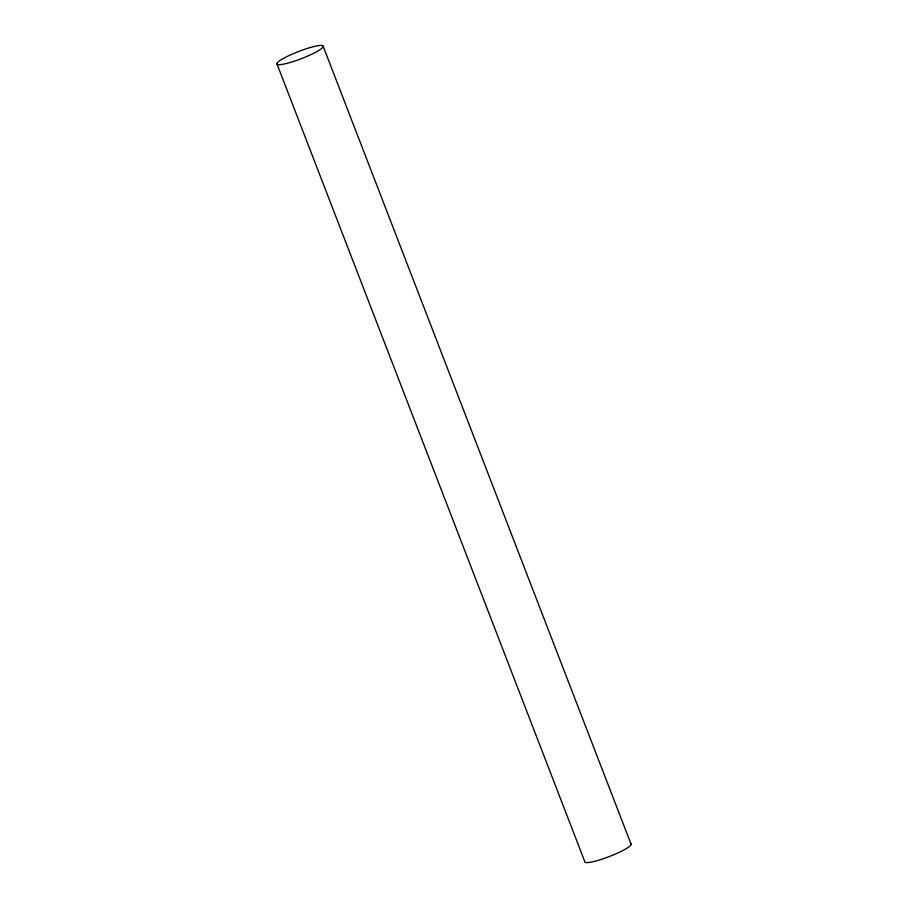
<?xml version="1.0" encoding="UTF-8"?>
<svg xmlns="http://www.w3.org/2000/svg" width="908" height="908" viewBox="0 0 908 908"><rect width="100%" height="100%" fill="white"/><g stroke="black" fill="none" stroke-linecap="round" stroke-linejoin="round"><path stroke-width="1.36" d="M323.282 46.546A24.891 3.848 -21.1 0 1 287.393 63.254A24.891 3.848 -21.1 0 1 289.493 55.343A24.891 3.848 -21.1 0 1 323.282 46.546L631.173 844.451M276.827 63.549L584.718 861.454A24.891 3.848 -21.1 0 0 609.779 856.369A24.891 3.848 -21.1 0 0 630.697 843.555"/></g></svg>
